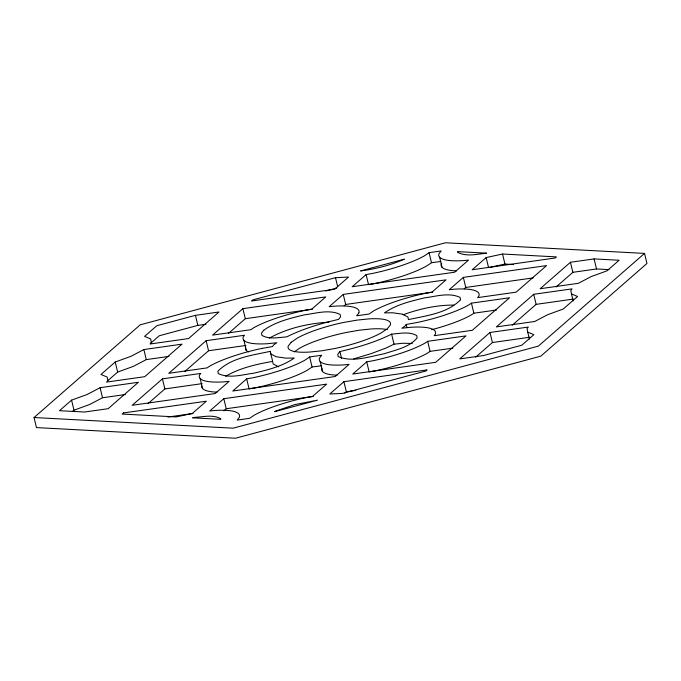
<?xml version="1.0" encoding="UTF-8"?>
<svg xmlns="http://www.w3.org/2000/svg" width="681" height="681" viewBox="0 0 681 681"><rect width="100%" height="100%" fill="white"/><g stroke="black" fill="none" stroke-linecap="round" stroke-linejoin="round"><path stroke-width="1.02" d="M358.81 312.988L356.623 315.797L369.042 314.035L373.69 310.876A59.536 13.288 -13.5 0 1 426.246 293.162L431.958 292.166L446.072 279.84L343.258 294.405L329.144 306.722L334.337 306.178A59.605 13.305 -13.5 0 1 358.878 312.971M339.904 351.541L337.767 354.29L338.21 356.64C352.826 362.658 369.528 356.512 384.348 353.754C395.601 349.821 409.23 347.565 417.138 337.887L416.687 335.537C409.119 331.247 399.815 333.588 391.601 334.116C375.282 342.279 357.627 347.455 339.904 351.541L341.59 358.581M441.731 263.351L441.356 263.828A59.732 13.339 -13.5 0 0 456.534 270.859M406.225 324.445L404.88 326.182L401.884 328.216L410.839 327.28A59.732 13.339 -13.5 0 1 435.389 334.107L434.163 335.699L472.291 330.302L509.55 297.759L471.439 303.156L468.809 304.943A59.749 13.339 -13.5 0 1 416.057 322.726L406.225 324.445L406.949 327.467M34.05 417.53L140.209 324.828L322.658 275.779L445.459 242.768L644.532 253.409L646.95 263.47L540.791 356.172L339.998 410.175L235.541 438.232L36.468 427.591L34.05 417.53L233.132 428.17L337.58 400.122L538.373 346.11L644.532 253.409M71.565 400.147L59.485 410.694L84.521 412.031L108.151 408.685L138.405 382.271L100.098 387.702L87.185 394.469L71.565 400.147L73.982 410.2L72.467 411.52M115.225 362.02L100.975 374.465L107.172 377.07L107.828 380.5L106.594 382.084L144.721 376.687L181.98 344.152L143.87 349.549L130.973 356.308L115.225 362.02L117.643 372.081L108.143 380.373M150.824 343.105L159.218 335.776L197.848 325.39L206.037 324.233M162.436 378.866L132.182 405.289L215.17 393.533L229.139 381.334L224.006 381.871A59.63 13.314 -13.5 0 1 199.499 375.052L200.75 373.443L162.436 378.866L164.853 388.919L148.135 403.527M262.432 348.323L272.417 346.578L273.839 344.739L276.775 342.747L267.735 343.692A59.605 13.305 -13.5 0 1 243.236 336.882L244.496 335.256L206.139 340.696L168.777 373.316L207.135 367.885L209.816 366.063A59.63 13.314 -13.5 0 1 262.44 348.314M242.887 308.655L212.574 335.112L250.812 329.698L253.468 327.893A59.681 13.322 -13.5 0 1 306.152 310.136L311.762 309.157L325.782 296.916L242.887 308.655L245.296 318.708L228.552 333.332M184.704 371.571L208.548 350.749L245.875 345.463M223.819 398.691L209.714 411.009L214.907 410.473A59.536 13.288 -13.5 0 1 239.371 417.274L237.192 420.083L249.612 418.321L254.26 415.172A59.536 13.288 -13.5 0 1 306.816 397.449L312.528 396.453L326.633 384.135L223.819 398.691L226.237 408.745L223.887 410.805M246.675 378.874L232.774 391.013L335.214 376.508L349.115 364.369L344.067 364.897A59.732 13.339 -13.5 0 1 319.508 358.061L321.704 355.244L309.651 356.946L304.986 360.121A59.749 13.339 -13.5 0 1 252.242 377.904L246.675 378.874L249.093 388.936L254.651 387.957A59.749 13.339 -13.5 0 0 307.395 370.183L312.068 367.008L321.406 365.774M366.106 274.588L352.205 286.727L454.644 272.221L468.545 260.074L463.497 260.602A59.732 13.339 -13.5 0 1 438.947 253.775L441.135 250.957L429.09 252.66L424.416 255.835A59.749 13.339 -13.5 0 1 371.673 273.609L366.106 274.588L368.523 284.641L374.09 283.671A59.749 13.339 -13.5 0 0 426.825 265.888L431.499 262.713L440.845 261.487M344.101 305.829L345.667 304.458L432.741 292.132M343.922 381.683L329.8 394.01L342.671 393.38L425.829 371.026L427.115 369.902L343.922 381.683L346.331 391.737L344.765 393.107M366.727 361.849L352.758 374.048L435.721 362.301L465.966 335.886L427.668 341.309L424.995 343.122A59.63 13.314 -13.5 0 1 372.354 360.862L366.727 361.849L369.145 371.903L374.771 370.924A59.63 13.314 -13.5 0 0 427.413 353.175L430.077 351.362L452.856 348.136M463.352 277.388L449.23 289.723L454.431 289.178A59.536 13.288 -13.5 0 1 478.913 295.98L477.619 297.623L516.13 292.166L546.545 265.607L463.352 277.388L465.761 287.45L464.195 288.821M486.157 257.563L472.197 269.753L555.151 258.005L556.42 256.899L502.544 254.022L486.157 257.563L488.575 267.616L504.962 264.075L513.414 264.526M490.005 332.481L459.752 358.896L483.374 355.55L521.782 345.224L533.861 334.677L527.715 332.081L527.068 328.668L528.32 327.05L490.005 332.481L492.423 342.534L475.704 357.133M533.708 294.303L496.347 326.923L534.704 321.492L547.626 314.716L563.221 309.046L577.582 296.499L571.453 293.903L570.806 290.489L572.066 288.872L533.708 294.303L536.117 304.356L512.274 325.186M570.448 262.262L540.144 288.727L578.382 283.313L591.295 276.546L606.958 270.851L619.097 260.253L594.104 258.916L570.448 262.262L572.866 272.315L556.122 286.939M168.948 356.393L146.287 359.602L133.382 366.361L117.643 372.081M125.287 394.529L102.508 397.755L89.594 404.523L73.982 410.2M269.378 338.091C287.45 328.08 308.365 323.432 328.889 322.122M225.709 376.261C239.993 367.927 256.499 364.19 272.664 361.415L270.246 351.362C252.345 355.295 231.217 357.636 217.86 371.256L218.303 373.588C229.335 378.874 242.351 374.627 253.868 373.179C267.812 369.834 282.368 366.438 294.26 358.036L285.943 358.138L276.188 356.742L270.732 353.907L270.246 351.362M294.243 351.881L299.751 348.144A52.624 11.747 -13.5 0 1 346.203 332.49L359.262 330.2L371.119 328.957A52.624 11.747 -13.5 0 1 387.327 329.655M496.517 310L473.857 313.209L471.218 314.997A59.749 13.339 -13.5 0 1 431.66 329.698M412.26 343.437L402.735 343.258L394.01 344.177L386.289 347.914L371.009 353.677L353.72 358.887M403.016 314.792C419.283 308.927 436.521 304.969 453.887 305.097M195.43 315.337L156.8 325.722L144.593 336.38L150.68 338.959L151.327 342.373L150.058 344.007L188.569 338.559L218.976 312L195.43 315.337L197.848 325.39M335.512 277.678L252.889 299.887L251.612 300.993L334.601 289.246L348.57 277.048L335.512 277.678L337.682 286.727M325.68 291.025L336.899 288.003M245.296 318.708L312.46 309.2M465.761 287.45L533.163 277.899M572.866 272.315L596.522 268.969L609.018 269.633M536.117 304.356L573.436 299.07M164.853 388.919L202.129 383.641M492.423 342.534L529.699 337.257M346.331 391.737L355.814 390.392M167.841 417.053L193.029 413.486M226.237 408.745L313.311 396.419M278.606 366.804L273.149 363.96L272.826 362.258M594.104 258.916L596.522 268.969M571.453 293.903L573.147 300.942M527.715 332.081L529.409 339.121M502.544 254.022L504.962 264.075M471.439 303.156L473.857 313.209M439.594 257.197L442.012 267.25M429.09 252.66L431.499 262.713M427.668 341.309L430.077 351.362M391.601 334.116L394.01 344.177M343.258 294.405L345.667 304.458M320.164 361.492L322.581 371.545M309.651 356.946L312.068 367.008M243.892 340.296L246.301 350.349M206.139 340.696L208.548 350.749M200.154 378.474L202.563 388.528M143.87 349.549L146.287 359.602M100.098 387.702L102.508 397.755M337.104 375.154A59.732 13.339 -13.5 0 1 321.926 368.123M217.069 392.128A59.63 13.314 -13.5 0 1 201.704 386.05M248.582 351.915A59.605 13.305 -13.5 0 1 245.645 346.935M263.768 330.208L261.521 333.103L261.964 335.435C269.455 339.683 278.657 337.393 286.795 336.865C303.122 328.693 320.794 323.501 338.534 319.398L340.594 316.75L340.142 314.418C329.102 309.131 316.069 313.388 304.535 314.826C290.446 318.206 275.737 321.653 263.768 330.208M291.153 342.288L288.25 346.025A52.624 11.747 -13.5 0 0 309.881 352.043L321.738 350.8L334.797 348.51A52.624 11.747 -13.5 0 0 381.249 332.856L387.438 328.651L390.341 324.922A52.624 11.747 -13.5 0 0 368.71 318.904L356.844 320.147L343.786 322.428A52.624 11.747 -13.5 0 0 297.333 338.091L291.153 342.288M460.56 299.776C447.272 313.337 426.246 315.678 408.438 319.602L407.936 317.014L402.48 314.171L392.707 312.783L384.459 312.877C396.299 304.56 410.762 301.181 424.629 297.852C436.121 296.414 449.111 292.175 460.118 297.444L460.56 299.776M123.448 412.941L122.188 414.048L176.175 416.934L192.331 413.444L206.352 401.203L123.448 412.941M404.242 259.197C390.417 265.326 375.537 269.012 360.564 270.936L404.242 259.197M276.324 410.847L274.63 411.673L317.499 400.147L294.882 404.591L276.324 410.847M486.413 253.162C477.04 254.183 466.425 256.941 457.649 252.345L457.504 251.612L486.413 253.162M195.217 417.342L192.57 417.811L220.831 419.317L220.712 418.704C213.008 414.363 203.559 416.832 195.217 417.342"/></g></svg>
